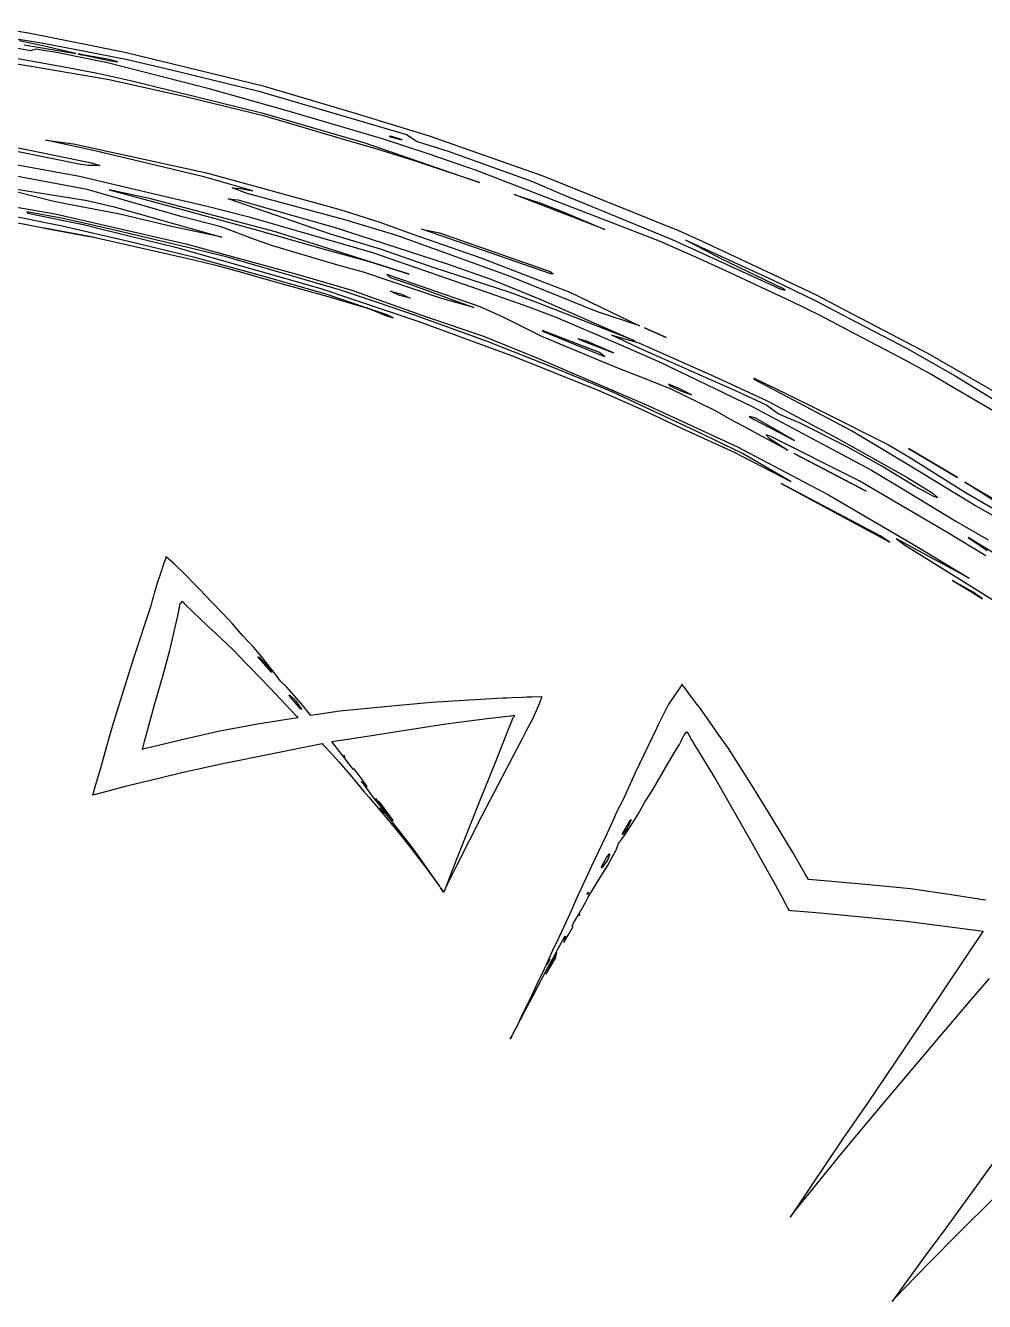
# Model space of a CAD drawing. Extents: x 0 to 153, y 0 to 357.
# Drawn here: x 89.87 to 115.11, y 323.01 to 356.6 of the extents above; entities that cross this region are included whole.
import ezdxf

# ---------------------------------------------------------------- set-up
doc = ezdxf.new("R2010")
doc.units = 0

msp = doc.modelspace()

# ---------------------------------------------------------------- linework, layer by layer
at = {"layer": 'Layer 1'}
for p, q in [((89.9508, 356.393876), (88.66999, 356.595044)), ((91.22076, 356.142134), (89.9508, 356.393876)), ((90.007426, 355.92604), (88.503296, 356.19769)), ((89.192989, 356.317555), (90.2934, 356.135)), ((90.249741, 356.080198), (89.703116, 356.189107)), ((89.835735, 356.089322), (91.193545, 355.85827)), ((91.193545, 355.85827), (90.249741, 356.080198)), ((90.2934, 356.135), (91.3916, 355.929932)), ((90.2934, 356.135), (90.2934, 356.135)), ((92.48787, 355.880658), (91.22076, 356.142134)), ((90.02349, 355.513208), (88.27576, 355.786963)), ((89.135844, 355.826), (90.893074, 355.509065)), ((90.143175, 355.975288), (90.007426, 355.92604)), ((90.733826, 355.875773), (90.143175, 355.975288)), ((92.033296, 355.610024), (90.733826, 355.875773)), ((91.2928, 355.842), (91.24857, 355.844238)), ((91.24857, 355.844238), (91.426776, 355.813442)), ((91.426776, 355.813442), (91.2928, 355.842)), ((91.2928, 355.842), (91.2928, 355.842)), ((91.3916, 355.929932), (92.55689, 355.698168)), ((92.081183, 355.699764), (91.426769, 355.812935)), ((91.426769, 355.812935), (92.110895, 355.666984)), ((92.3026, 355.638), (92.081183, 355.699764)), ((93.74664, 355.576987), (92.48787, 355.880658)), ((92.55689, 355.698168), (93.71499, 355.426349)), ((92.07486, 355.163208), (90.02349, 355.513208)), ((90.893074, 355.509065), (91.769043, 355.336523)), ((94.743476, 354.921555), (92.033296, 355.610024)), ((92.110895, 355.666984), (92.3026, 355.638)), ((92.3026, 355.638), (92.3026, 355.638)), ((93.71499, 355.426349), (96.01736, 354.868904)), ((96.16704, 354.99285), (93.74664, 355.576987)), ((91.769043, 355.336523), (92.634429, 355.143461)), ((94.12005, 354.705006), (92.07486, 355.163208)), ((92.634429, 355.143461), (96.091969, 354.297814)), ((96.16816, 354.212311), (94.12005, 354.705006)), ((96.823876, 354.333551), (94.743476, 354.921555)), ((96.01736, 354.868904), (99.89712, 353.724944)), ((98.55616, 354.283248), (96.16704, 354.99285)), ((96.091969, 354.297814), (98.8059, 353.505861)), ((98.1945, 353.614), (96.16816, 354.212311)), ((99.299626, 353.604481), (96.823876, 354.333551)), ((100.50699, 353.68507), (98.55616, 354.283248)), ((99.479776, 353.679522), (99.449316, 353.672669)), ((99.663, 353.63), (99.479776, 353.679522)), ((99.89712, 353.724944), (100.180471, 353.539482)), ((103.49667, 352.62871), (100.50699, 353.68507)), ((87.015221, 353.406668), (91.297955, 352.626485)), ((89.596979, 353.39481), (91.611509, 352.983418)), ((91.701472, 353.296819), (90.403772, 353.577695)), ((90.403772, 353.577695), (91.137419, 353.480859)), ((91.137419, 353.480859), (94.633699, 352.717244)), ((99.155927, 353.330677), (98.1945, 353.614)), ((98.1945, 353.614), (98.1945, 353.614)), ((98.8059, 353.505861), (101.826769, 352.463764)), ((100.525356, 353.202382), (99.299626, 353.604481)), ((99.449316, 353.672669), (99.627048, 353.616671)), ((99.627048, 353.616671), (99.783943, 353.582584)), ((99.783943, 353.582584), (99.663, 353.63)), ((99.663, 353.63), (99.663, 353.63)), ((100.180471, 353.539482), (100.994168, 353.290895)), ((91.330133, 352.939966), (89.595353, 353.29085)), ((93.133422, 352.950346), (91.701472, 353.296819)), ((100.112959, 353.031454), (99.155927, 353.330677)), ((101.826769, 352.463764), (100.112959, 353.031454)), ((101.743016, 352.774844), (100.525356, 353.202382)), ((100.994168, 353.290895), (103.221158, 352.487036)), ((91.521762, 352.909238), (91.330133, 352.939966)), ((91.5217, 352.909), (91.521762, 352.909238)), ((91.832317, 352.905948), (91.5217, 352.909)), ((91.611509, 352.983418), (91.832317, 352.905948)), ((94.566592, 352.615202), (93.133422, 352.950346)), ((94.633699, 352.717244), (98.085539, 351.772849)), ((106.560606, 350.915284), (101.743016, 352.774844)), ((90.579452, 351.967665), (88.937002, 352.393233)), ((88.937002, 352.393233), (91.4941, 351.989)), ((91.49463, 352.280572), (89.47813, 352.657604)), ((91.297955, 352.626485), (93.518095, 352.106181)), ((94.5666, 352.615), (94.566592, 352.615202)), ((95.856381, 352.244525), (94.5666, 352.615)), ((103.221158, 352.487036), (103.986146, 352.157624)), ((106.439, 351.447), (103.49667, 352.62871)), ((87.185626, 352.240569), (90.65772, 351.636911)), ((93.0801, 351.82563), (91.49463, 352.280572)), ((93.16929, 352.030071), (92.0772, 352.270524)), ((92.0772, 352.270524), (93.99385, 351.748727)), ((96.45345, 351.164245), (93.16929, 352.030071)), ((93.518095, 352.106181), (94.623215, 351.847081)), ((97.900834, 351.104945), (95.207534, 352.034776)), ((95.207534, 352.034776), (95.46104, 352.007471)), ((95.705243, 352.175772), (95.309621, 352.326606)), ((95.309621, 352.326606), (95.529884, 352.308934)), ((95.46104, 352.007471), (98.02627, 351.281726)), ((95.529884, 352.308934), (95.856381, 352.244525)), ((98.275823, 351.479127), (95.705243, 352.175772)), ((103.53241, 351.837784), (102.73452, 352.14454)), ((102.73452, 352.14454), (103.434456, 351.917899)), ((103.986146, 352.157624), (106.895506, 350.963094)), ((90.867239, 351.519005), (89.910272, 351.695007)), ((89.910272, 351.695007), (89.93795, 351.653184)), ((90.966661, 351.893587), (90.579452, 351.967665)), ((92.309141, 351.638458), (90.966661, 351.893587)), ((91.4941, 351.989), (92.209431, 351.81829)), ((91.4941, 351.989), (91.4941, 351.989)), ((92.209431, 351.81829), (95.039961, 351.025726)), ((93.961429, 351.57163), (93.0801, 351.82563)), ((93.99385, 351.748727), (95.9159, 351.228)), ((94.623215, 351.847081), (95.720395, 351.570887)), ((98.085539, 351.772849), (98.285522, 351.711627)), ((98.285522, 351.711627), (99.173836, 351.424511)), ((103.434456, 351.917899), (104.040502, 351.683457)), ((105.118082, 351.228614), (103.532, 351.838)), ((103.532, 351.838), (103.53241, 351.837784)), ((104.040502, 351.683457), (105.118082, 351.228614)), ((88.530831, 351.620566), (90.389471, 351.261475)), ((90.83805, 351.312962), (89.22022, 351.633758)), ((89.93795, 351.653184), (90.913843, 351.455679)), ((90.65772, 351.636911), (94.093046, 350.850539)), ((92.228299, 351.206755), (90.867239, 351.519005)), ((90.913843, 351.455679), (91.401651, 351.356876)), ((91.401651, 351.356876), (91.884918, 351.237451)), ((93.676451, 351.316745), (92.309141, 351.638458)), ((95.026589, 351.298826), (93.961429, 351.57163)), ((95.720395, 351.570887), (99.009165, 350.622232)), ((99.648353, 351.063496), (98.275823, 351.479127)), ((99.173836, 351.424511), (100.063713, 351.107011)), ((107.070627, 351.192514), (106.439, 351.447)), ((90.389471, 351.261475), (90.374412, 351.257405)), ((90.374412, 351.257405), (90.471146, 351.240717)), ((90.471146, 351.240717), (90.418232, 351.254182)), ((90.418232, 351.254182), (91.564192, 351.045417)), ((91.5083, 351.051), (90.47109, 351.240738)), ((90.47109, 351.240738), (91.5083, 351.051)), ((92.5868, 350.913), (90.83805, 351.312962)), ((91.5083, 351.051), (91.5083, 351.051)), ((91.564192, 351.045417), (91.508363, 351.050979)), ((91.508363, 351.050979), (91.623278, 351.028661)), ((91.623278, 351.028661), (91.591669, 351.042668)), ((91.591669, 351.042668), (94.300909, 350.42432)), ((91.884918, 351.237451), (93.816828, 350.758221)), ((94.180219, 350.746149), (92.228299, 351.206755)), ((95.039961, 351.025726), (93.676451, 351.316745)), ((95.860298, 350.979554), (95.026589, 351.298826)), ((95.9159, 351.228), (97.89075, 350.662822)), ((95.9159, 351.228), (95.9159, 351.228)), ((99.97313, 350.045515), (96.45345, 351.164245)), ((99.214684, 350.704644), (97.900834, 351.104945)), ((98.02627, 351.281726), (100.97504, 350.319913)), ((102.582133, 350.008746), (99.648353, 351.063496)), ((100.063713, 351.107011), (101.856013, 350.482578)), ((103.704719, 350.060345), (100.306259, 351.235405)), ((100.306259, 351.235405), (100.769, 351.139)), ((100.769, 351.139), (100.7687, 351.138799)), ((100.7687, 351.138799), (103.67867, 350.116239)), ((107.690652, 350.907772), (107.070627, 351.192514)), ((94.329876, 350.490389), (92.5868, 350.913)), ((93.816828, 350.758221), (97.642247, 349.669081)), ((94.093046, 350.850539), (97.010406, 350.053228)), ((95.155296, 350.509876), (94.180219, 350.746149)), ((96.350142, 350.805793), (95.860298, 350.979554)), ((98.093942, 350.284029), (96.350142, 350.805793)), ((97.89075, 350.662822), (98.92058, 350.378997)), ((100.572634, 350.230841), (99.214684, 350.704644)), ((107.436101, 350.535063), (106.560606, 350.915284)), ((106.895506, 350.963094), (109.757516, 349.654294)), ((108.200079, 350.446045), (107.255259, 350.947796)), ((107.255259, 350.947796), (109.551379, 349.892366)), ((109.696972, 349.968173), (107.690652, 350.907772)), ((94.300909, 350.42432), (94.88396, 350.286376)), ((96.059896, 350.017568), (94.329876, 350.490389)), ((96.1183, 350.229), (95.155296, 350.509876)), ((98.92058, 350.378997), (99.97313, 350.045515)), ((99.009165, 350.622232), (102.246305, 349.500662)), ((100.97504, 350.319913), (102.12405, 349.921102)), ((101.856013, 350.482578), (104.202743, 349.57717)), ((108.303522, 350.134353), (107.436101, 350.535063)), ((109.805079, 349.676815), (108.200079, 350.446045)), ((94.88396, 350.286376), (95.458736, 350.124993)), ((95.458736, 350.124993), (96.603466, 349.801849)), ((97.786466, 349.523722), (96.059896, 350.017568)), ((98.140384, 349.635268), (96.1183, 350.229)), ((97.010406, 350.053228), (98.460466, 349.626841)), ((98.772169, 350.098225), (98.093942, 350.284029)), ((99.444969, 349.872704), (98.772169, 350.098225)), ((101.844401, 349.193907), (99.384931, 350.044098)), ((99.384931, 350.044098), (99.474136, 349.963814)), ((102.633094, 349.567097), (100.572634, 350.230841)), ((104.905323, 349.064262), (102.582133, 350.008746)), ((103.67867, 350.116239), (103.759123, 350.06177)), ((103.759123, 350.06177), (103.704719, 350.060345)), ((110.038092, 349.330867), (108.303522, 350.134353)), ((96.603466, 349.801849), (97.746106, 349.486209)), ((97.642247, 349.669081), (100.199128, 348.814343)), ((100.794369, 349.417285), (99.444969, 349.872704)), ((99.474136, 349.963814), (100.011806, 349.775603)), ((100.011806, 349.775603), (101.677326, 349.175421)), ((102.12405, 349.921102), (103.43465, 349.382213)), ((109.551379, 349.892366), (110.661719, 349.352628)), ((110.697622, 349.494269), (109.696972, 349.968173)), ((109.757516, 349.654294), (109.864628, 349.624785)), ((109.864628, 349.624785), (109.805079, 349.676815)), ((97.746106, 349.486209), (98.811136, 349.176366)), ((98.811136, 349.176366), (97.786466, 349.523722)), ((99.141704, 349.307007), (98.140384, 349.635268)), ((98.460466, 349.626841), (99.880606, 349.118884)), ((99.720214, 349.488906), (99.482719, 349.599311)), ((99.482719, 349.599311), (99.7504, 349.533)), ((99.995967, 349.417035), (99.720214, 349.488906)), ((99.7504, 349.533), (99.995967, 349.417035)), ((99.7504, 349.533), (99.7504, 349.533)), ((101.677326, 349.175421), (100.794369, 349.417285)), ((102.246305, 349.500662), (102.967947, 349.241833)), ((103.374, 349.287), (102.633094, 349.567097)), ((103.43465, 349.382213), (105.91216, 348.298493)), ((104.202743, 349.57717), (106.035133, 348.693705)), ((110.79209, 348.957532), (110.038092, 349.330867)), ((110.661719, 349.352628), (111.763179, 348.775986)), ((111.67772, 348.97885), (110.697622, 349.494269)), ((98.881365, 349.154681), (98.811018, 349.176559)), ((98.811018, 349.176559), (98.844868, 349.160958)), ((98.844868, 349.160958), (98.9697, 349.119)), ((98.9697, 349.119), (98.881365, 349.154681)), ((99.392157, 348.976486), (98.969738, 349.1185)), ((98.969738, 349.1185), (99.37642, 348.954168)), ((100.136254, 348.957958), (99.141704, 349.307007)), ((99.5494, 348.898), (99.392157, 348.976486)), ((99.880606, 349.118884), (100.451651, 348.921075)), ((102.442647, 348.920902), (101.844401, 349.193907)), ((102.967947, 349.241833), (103.814613, 348.926873)), ((105.91216, 348.298493), (103.374, 349.287)), ((103.374, 349.287), (103.374, 349.287)), ((106.016343, 348.701042), (104.905323, 349.064262)), ((113.63907, 347.94987), (111.67772, 348.97885)), ((99.37642, 348.954168), (99.5494, 348.898)), ((99.5494, 348.898), (99.5494, 348.898)), ((102.003924, 348.287938), (100.136254, 348.957958)), ((100.199128, 348.814343), (102.731588, 347.884512)), ((100.451651, 348.921075), (101.926481, 348.414269)), ((103.461747, 348.410362), (102.442647, 348.920902)), ((103.814613, 348.926873), (105.456993, 348.222326)), ((106.035133, 348.693705), (106.016343, 348.701042)), ((106.733, 348.383), (106.162912, 348.637996)), ((106.162912, 348.637996), (106.733, 348.383)), ((111.537678, 348.567168), (110.79209, 348.957532)), ((111.763179, 348.775986), (113.076009, 348.093486)), ((101.926481, 348.414269), (103.372541, 347.831455)), ((104.951567, 347.781724), (103.461747, 348.410362)), ((104.980039, 347.986011), (103.483169, 348.567538)), ((103.483169, 348.567538), (103.485, 348.548)), ((103.485, 348.548), (105.11449, 347.884665)), ((103.485, 348.548), (103.485, 348.548)), ((104.64, 348.287), (104.422923, 348.349919)), ((104.422923, 348.349919), (104.576709, 348.276995)), ((106.022706, 348.105192), (105.308865, 348.439794)), ((105.308865, 348.439794), (106.015583, 348.245851)), ((106.733, 348.383), (106.733, 348.383)), ((113.022878, 347.781761), (111.537678, 348.567168)), ((103.850764, 347.560056), (102.003924, 348.287938)), ((104.576709, 348.276995), (105.349975, 347.976683)), ((105.349975, 347.976683), (104.64, 348.287)), ((104.64, 348.287), (104.64, 348.287)), ((105.11449, 347.884665), (104.980039, 347.986011)), ((105.456993, 348.222326), (106.582193, 347.731057)), ((106.015583, 348.245851), (108.088043, 347.319683)), ((108.625636, 346.950452), (106.022706, 348.105192)), ((113.076009, 348.093486), (114.345969, 347.375406)), ((102.731588, 347.884512), (104.960747, 346.991212)), ((103.372541, 347.831455), (106.235911, 346.601585)), ((105.50823, 347.558882), (104.951567, 347.781724)), ((106.582193, 347.731057), (109.001433, 346.567567)), ((113.666237, 347.439321), (113.022878, 347.781761)), ((115.5585, 346.84377), (113.63907, 347.94987)), ((104.592079, 347.253605), (103.850764, 347.560056)), ((106.009473, 347.366567), (105.50823, 347.558882)), ((106.850574, 347.035628), (106.009473, 347.366567)), ((108.088043, 347.319683), (109.396743, 346.712073)), ((109.054576, 347.274709), (109.052948, 347.312086)), ((109.052948, 347.312086), (109.942484, 346.886346)), ((114.294672, 347.070767), (113.666237, 347.439321)), ((114.345969, 347.375406), (116.919129, 345.789636)), ((105.332443, 346.946646), (104.592079, 347.253605)), ((104.960747, 346.991212), (106.057657, 346.504661)), ((107.097326, 347.034484), (106.793827, 347.154112)), ((106.793827, 347.154112), (106.836887, 347.113788)), ((106.836887, 347.113788), (107.142168, 346.968887)), ((108.017624, 346.45685), (106.850574, 347.035628)), ((107.407, 346.875), (107.097326, 347.034484)), ((107.142168, 346.968887), (107.407, 346.875)), ((109.941941, 346.811659), (109.054576, 347.274709)), ((115.550322, 346.331151), (114.294672, 347.070767)), ((106.057, 346.602208), (105.332443, 346.946646)), ((107.407, 346.875), (107.407, 346.875)), ((109.360915, 346.612257), (108.625636, 346.950452)), ((109.396743, 346.712073), (111.236323, 345.730451)), ((111.611591, 345.923546), (109.941941, 346.811659)), ((109.942484, 346.886346), (110.824764, 346.443037)), ((107.507, 345.927), (106.057, 346.602208)), ((106.057657, 346.504661), (107.143367, 345.997584)), ((106.235911, 346.601585), (108.611871, 345.501655)), ((108.522801, 346.168343), (108.017624, 346.45685)), ((109.081, 346.271), (108.922535, 346.3038)), ((108.922535, 346.3038), (109.05659, 346.220124)), ((109.001433, 346.567567), (111.368583, 345.301067)), ((109.687477, 346.375134), (109.360915, 346.612257)), ((110.27738, 346.11488), (109.687477, 346.375134)), ((110.824764, 346.443037), (112.590814, 345.554038)), ((107.143367, 345.997584), (108.529938, 345.360671)), ((108.829692, 346.014422), (108.522801, 346.168343)), ((109.150296, 345.841033), (108.829692, 346.014422)), ((109.05659, 346.220124), (110.11653, 345.675771)), ((110.11653, 345.675771), (109.081, 346.271)), ((109.081, 346.271), (109.081, 346.271)), ((111.51859, 345.492688), (110.27738, 346.11488)), ((108.747897, 345.327093), (107.507, 345.927)), ((107.507, 345.927), (107.507, 345.927)), ((109.942493, 345.415462), (109.150296, 345.841033)), ((109.476381, 345.78561), (109.36575, 345.822683)), ((109.36575, 345.822683), (109.445932, 345.732767)), ((109.445932, 345.732767), (109.942493, 345.415462)), ((111.818771, 344.60964), (109.476381, 345.78561)), ((111.236323, 345.730451), (113.053583, 344.715581)), ((113.152011, 345.002467), (111.611591, 345.923546)), ((108.529938, 345.360671), (110.017517, 344.589576)), ((108.611871, 345.501655), (111.011522, 344.24258)), ((110.017517, 344.589576), (108.747897, 345.327093)), ((112, 344.335), (110.10472, 345.325103)), ((110.10472, 345.325103), (112, 344.335)), ((111.368583, 345.301067), (112.138998, 344.888724)), ((112.412737, 344.99633), (111.51859, 345.492688)), ((112.590814, 345.554038), (113.123395, 345.242905)), ((114.40708, 344.69868), (113.1165, 345.46272)), ((113.1165, 345.46272), (114.407, 344.699)), ((113.291557, 344.459778), (112.412737, 344.99633)), ((113.123395, 345.242905), (114.585605, 344.323014)), ((114.881091, 343.955247), (113.152011, 345.002467)), ((114.105051, 343.26903), (111.818771, 344.60964)), ((112.138998, 344.888724), (112.883567, 344.443855)), ((113.053583, 344.715581), (113.753448, 344.284244)), ((114.407, 344.699), (114.40708, 344.69868)), ((109.764, 344.54), (112.61929, 342.99103)), ((112.367754, 343.16303), (109.764, 344.54)), ((109.764, 344.54), (109.764, 344.54)), ((112, 344.335), (112, 344.335)), ((112.883567, 344.443855), (114.363487, 343.550758)), ((113.7852, 344.1999), (113.291557, 344.459778)), ((113.753448, 344.284244), (113.887424, 344.16275)), ((114.585605, 344.323014), (115.342807, 343.880518)), ((116.130801, 343.586336), (114.598791, 344.578033)), ((114.598791, 344.578033), (115.414929, 344.104538)), ((111.011522, 344.24258), (113.332521, 342.880735)), ((113.786, 344.2), (113.7852, 344.1999)), ((113.887424, 344.16275), (113.786, 344.2)), ((115.59229, 343.552742), (114.881091, 343.955247)), ((115.154681, 342.634761), (114.105051, 343.26903)), ((114.363487, 343.550758), (115.211643, 343.053215)), ((112.61929, 342.99103), (112.367754, 343.16303)), ((113.780168, 342.548337), (112.799054, 343.079293)), ((112.799054, 343.079293), (113.007785, 342.924556)), ((115.936833, 342.348387), (114.687703, 343.11521)), ((114.687703, 343.11521), (115.185689, 342.775858)), ((93.565485, 342.596211), (93.555853, 342.556254)), ((93.574102, 342.613881), (93.565485, 342.596211)), ((93.578307, 342.610116), (93.574102, 342.613881)), ((93.586855, 342.602587), (93.578307, 342.610116)), ((93.655232, 342.541195), (93.586855, 342.602587)), ((113.007785, 342.924556), (115.566495, 341.339936)), ((113.332521, 342.880735), (114.709931, 342.044994)), ((93.504568, 342.413867), (93.422419, 342.170267)), ((93.555853, 342.556254), (93.504568, 342.413867)), ((93.79362, 342.413732), (93.655232, 342.541195)), ((94.069633, 342.149747), (93.79362, 342.413732)), ((114.709931, 342.044994), (113.780168, 342.548337)), ((93.422419, 342.170267), (93.340676, 341.911879)), ((94.342471, 341.868225), (94.069633, 342.149747)), ((114.818, 341.677), (114.27185, 341.989112)), ((114.27185, 341.989112), (114.753352, 341.692296)), ((93.260561, 341.644536), (93.230239, 341.539798)), ((93.340676, 341.911879), (93.260561, 341.644536)), ((94.476651, 341.730218), (94.342471, 341.868225)), ((94.584849, 341.619951), (94.476651, 341.730218)), ((95.235263, 340.938334), (94.584849, 341.619951)), ((114.753352, 341.692296), (115.062549, 341.504695)), ((115.062549, 341.504695), (114.818, 341.677)), ((114.818, 341.677), (114.818, 341.677)), ((93.16878, 341.320416), (92.726216, 339.969356)), ((93.207515, 341.457717), (93.16878, 341.320416)), ((93.230239, 341.539798), (93.207515, 341.457717)), ((93.879037, 341.053361), (93.944566, 341.378263)), ((93.944566, 341.378263), (93.945855, 341.382739)), ((93.945855, 341.382739), (93.947687, 341.387049)), ((93.947687, 341.387049), (93.950806, 341.392411)), ((93.950806, 341.392411), (93.958948, 341.400821)), ((93.958948, 341.400821), (93.98209, 341.402232)), ((93.98209, 341.402232), (93.9884, 341.411018)), ((93.9884, 341.411018), (93.988874, 341.42906)), ((93.988874, 341.42906), (93.988942, 341.439068)), ((93.988942, 341.439068), (93.994369, 341.437092)), ((93.994369, 341.437092), (94.008819, 341.42895)), ((94.008819, 341.42895), (94.016552, 341.424373)), ((94.016552, 341.424373), (94.020554, 341.421929)), ((94.020554, 341.421929), (94.023941, 341.417351)), ((94.023941, 341.417351), (94.038252, 341.397917)), ((94.038252, 341.397917), (94.045985, 341.38774)), ((94.045985, 341.38774), (94.049922, 341.382516)), ((94.049922, 341.382516), (94.060435, 341.372173)), ((94.060435, 341.372173), (94.078886, 341.354675)), ((94.078886, 341.354675), (94.664449, 340.796962)), ((93.78169, 340.639392), (93.879037, 341.053361)), ((95.320057, 340.844684), (95.235263, 340.938334)), ((93.693978, 340.259442), (93.78169, 340.639392)), ((94.664449, 340.796962), (95.010888, 340.468362)), ((95.587942, 340.538609), (95.320057, 340.844684)), ((93.671592, 340.156092), (93.693978, 340.259442)), ((95.010888, 340.468362), (95.354682, 340.144038)), ((95.880725, 340.226833), (95.587942, 340.538609)), ((92.726216, 339.969356), (92.278767, 338.540926)), ((93.48355, 339.467826), (93.671592, 340.156092)), ((95.354682, 340.144038), (95.675004, 339.808476)), ((96.040886, 340.03611), (95.880725, 340.226833)), ((95.99689, 339.96076), (95.987257, 339.981043)), ((95.987257, 339.981043), (96.0219, 339.964)), ((96.327321, 339.582371), (95.99689, 339.96076)), ((96.0219, 339.964), (96.02199, 339.96418)), ((96.02199, 339.96418), (96.202841, 339.767189)), ((96.372943, 339.618004), (96.040886, 340.03611)), ((95.675004, 339.808476), (95.79711, 339.684541)), ((95.79711, 339.684541), (96.307915, 339.159487)), ((96.202841, 339.767189), (96.350587, 339.586237)), ((96.352963, 339.56161), (96.327321, 339.582371)), ((96.350587, 339.586237), (96.352963, 339.56161)), ((96.492676, 339.461743), (96.372943, 339.618004)), ((93.280246, 338.746083), (93.48355, 339.467826)), ((96.583915, 339.334856), (96.492676, 339.461743)), ((96.747197, 339.17717), (96.583915, 339.334856)), ((107.146388, 339.245858), (107.128208, 339.215398)), ((107.150864, 339.253557), (107.146388, 339.245858)), ((107.153309, 339.256066), (107.150864, 339.253557)), ((107.15663, 339.251387), (107.153309, 339.256066)), ((107.169996, 339.232732), (107.15663, 339.251387)), ((107.223449, 339.158756), (107.169996, 339.232732)), ((96.307915, 339.159487), (97.01165, 338.405184)), ((96.939782, 338.96379), (96.747197, 339.17717)), ((96.88134, 338.873285), (96.80387, 338.979313)), ((96.80387, 338.979313), (96.838197, 338.96249)), ((96.838197, 338.96249), (96.971019, 338.833797)), ((97.124499, 338.744272), (96.939782, 338.96379)), ((102.679332, 338.897648), (102.545356, 338.891882)), ((102.945995, 338.908841), (102.679332, 338.897648)), ((103.074124, 338.91251), (102.945995, 338.908841)), ((103.199484, 338.915225), (103.074124, 338.91251)), ((103.448917, 338.920347), (103.199484, 338.915225)), ((103.464439, 338.920652), (103.448917, 338.920347)), ((103.452092, 338.886224), (103.461182, 338.909696)), ((103.461182, 338.909696), (103.46342, 338.915564)), ((103.46342, 338.915564), (103.464574, 338.918482)), ((103.464574, 338.918482), (103.464439, 338.920652)), ((107.128208, 339.215398), (106.823761, 338.762897)), ((107.330293, 339.013654), (107.223449, 339.158756)), ((107.547231, 338.729657), (107.330293, 339.013654)), ((93.005034, 337.748586), (93.280246, 338.746083)), ((97.064632, 338.658822), (96.88134, 338.873285)), ((96.971019, 338.833797), (97.139455, 338.598644)), ((97.095567, 338.624089), (97.064632, 338.658822)), ((97.140677, 338.586836), (97.095567, 338.624089)), ((97.382345, 338.428155), (97.124499, 338.744272)), ((97.139455, 338.598644), (97.1405, 338.587)), ((97.1405, 338.587), (97.140677, 338.586836)), ((99.515649, 338.682507), (98.142369, 338.543036)), ((100.559719, 338.771339), (99.515649, 338.682507)), ((102.276519, 338.88269), (100.559719, 338.771339)), ((102.433017, 338.887372), (102.276519, 338.88269)), ((102.478128, 338.888933), (102.433017, 338.887372)), ((102.545356, 338.891882), (102.478128, 338.888933)), ((103.325645, 338.560577), (103.397755, 338.745974)), ((103.397755, 338.745974), (103.433979, 338.83935)), ((103.433979, 338.83935), (103.452092, 338.886224)), ((106.76196, 338.658735), (106.699958, 338.537241)), ((106.793165, 338.716091), (106.76196, 338.658735)), ((106.808428, 338.741903), (106.793165, 338.716091)), ((106.823761, 338.762897), (106.808428, 338.741903)), ((107.618529, 338.636383), (107.547231, 338.729657)), ((107.690707, 338.537512), (107.618529, 338.636383)), ((92.278767, 338.540926), (92.165345, 338.165215)), ((97.03085, 338.37305), (95.97816, 338.203799)), ((97.01165, 338.405184), (97.040208, 338.374487)), ((97.040208, 338.374487), (97.03085, 338.37305)), ((98.142369, 338.543036), (97.382345, 338.428155)), ((100.93291, 338.21257), (102.02107, 338.35757)), ((102.02107, 338.35757), (102.565115, 338.415332)), ((102.565115, 338.415332), (102.629015, 338.421846)), ((102.663619, 338.275254), (102.57957, 338.063266)), ((102.629015, 338.421846), (102.638718, 338.422591)), ((102.638718, 338.422591), (102.659408, 338.424084)), ((102.659408, 338.424084), (102.712183, 338.434292)), ((102.684647, 338.328199), (102.663619, 338.275254)), ((102.695089, 338.354383), (102.684647, 338.328199)), ((102.699227, 338.359675), (102.695089, 338.354383)), ((102.715643, 338.380432), (102.699227, 338.359675)), ((102.712183, 338.434292), (102.72704, 338.437718)), ((102.730093, 338.400208), (102.715643, 338.380432)), ((102.72704, 338.437718), (102.734637, 338.439411)), ((102.732873, 338.418552), (102.730093, 338.400208)), ((102.735043, 338.435917), (102.732873, 338.418552)), ((102.734637, 338.439411), (102.735043, 338.435917)), ((103.133395, 338.17028), (103.231349, 338.365547)), ((103.231349, 338.365547), (103.280738, 338.464011)), ((103.280738, 338.464011), (103.325645, 338.560577)), ((106.576429, 338.290689), (106.515173, 338.167533)), ((106.699958, 338.537241), (106.576429, 338.290689)), ((107.833636, 338.334716), (107.690707, 338.537512)), ((107.974939, 338.13002), (107.833636, 338.334716)), ((92.165345, 338.165215), (92.049352, 337.773697)), ((94.94488, 338.015588), (93.91465, 337.777144)), ((95.97816, 338.203799), (94.94488, 338.015588)), ((98.69954, 337.866267), (100.93291, 338.21257)), ((102.57957, 338.063266), (102.243985, 337.215313)), ((102.952, 337.827), (103.070917, 338.051366)), ((103.070917, 338.051366), (103.133395, 338.17028)), ((106.478947, 338.092507), (105.921742, 336.920637)), ((106.494074, 338.12422), (106.478947, 338.092507)), ((106.515173, 338.167533), (106.494074, 338.12422)), ((107.17625, 337.854588), (107.20515, 337.905498)), ((107.20515, 337.905498), (107.22048, 337.927274)), ((107.22048, 337.927274), (107.236284, 337.947286)), ((107.236284, 337.947286), (107.265658, 337.9887)), ((107.265658, 337.9887), (107.272714, 337.999825)), ((107.272714, 337.999825), (107.276174, 338.005591)), ((107.276174, 338.005591), (107.280717, 338.000909)), ((107.280717, 338.000909), (107.30012, 337.972012)), ((107.30012, 337.972012), (107.332883, 337.922118)), ((107.332883, 337.922118), (107.404384, 337.793941)), ((108.045495, 338.027926), (107.974939, 338.13002)), ((108.080905, 337.977016), (108.045495, 338.027926)), ((108.103835, 337.944893), (108.080905, 337.977016)), ((108.384677, 337.551758), (108.103835, 337.944893)), ((92.049352, 337.773697), (91.842791, 337.04456)), ((92.94995, 337.542397), (92.96786, 337.610675)), ((93.026006, 337.560849), (92.963054, 337.545109)), ((92.96786, 337.610675), (93.005034, 337.748586)), ((93.15225, 337.591953), (93.026006, 337.560849)), ((93.405403, 337.653954), (93.15225, 337.591953)), ((93.91465, 337.777144), (93.405403, 337.653954)), ((95.064742, 337.172443), (97.679762, 337.694613)), ((97.679762, 337.694613), (97.700722, 337.671073)), ((97.700722, 337.671073), (97.786944, 337.57919)), ((97.786944, 337.57919), (98.127685, 337.201309)), ((97.939234, 337.745214), (98.69954, 337.866267)), ((97.957482, 337.722636), (97.939234, 337.745214)), ((98.259149, 337.329286), (97.957482, 337.722636)), ((102.714501, 337.377903), (102.952, 337.827)), ((106.985815, 337.505474), (107.0829, 337.671536)), ((107.0829, 337.671536), (107.127874, 337.756767)), ((107.127874, 337.756767), (107.149174, 337.800181)), ((107.149174, 337.800181), (107.152295, 337.811614)), ((107.152295, 337.811614), (107.154271, 337.821957)), ((107.154271, 337.821957), (107.17625, 337.854588)), ((107.404384, 337.793941), (107.419906, 337.765755)), ((107.419906, 337.765755), (107.421806, 337.762295)), ((107.421806, 337.762295), (107.42574, 337.755785)), ((107.42574, 337.755785), (107.439919, 337.733023)), ((107.439919, 337.733023), (107.468341, 337.68754)), ((107.468341, 337.68754), (107.58156, 337.505772)), ((92.94995, 337.537377), (92.94995, 337.542397)), ((92.955716, 337.538023), (92.94995, 337.537377)), ((92.959667, 337.539821), (92.955716, 337.538023)), ((92.959949, 337.544297), (92.959667, 337.539821)), ((92.963054, 337.545109), (92.959949, 337.544297)), ((98.269233, 337.360974), (98.246982, 337.387463)), ((98.246982, 337.387463), (98.2712, 337.351)), ((98.43315, 337.098169), (98.259149, 337.329286)), ((98.288091, 337.33377), (98.269233, 337.360974)), ((98.2712, 337.351), (98.288091, 337.33377)), ((101.896735, 335.796913), (102.714501, 337.377903)), ((106.788615, 337.175655), (106.985815, 337.505474)), ((107.58156, 337.505772), (108.026624, 336.774397)), ((108.459568, 337.442168), (108.384677, 337.551758)), ((108.929185, 336.694918), (108.459568, 337.442168)), ((91.842791, 337.04456), (91.734796, 336.671869)), ((93.4539, 336.800633), (93.990212, 336.928945)), ((93.990212, 336.928945), (95.064742, 337.172443)), ((98.127685, 337.201309), (98.459606, 336.819118)), ((98.50587, 337.014967), (98.43315, 337.098169)), ((98.522016, 337.030097), (98.50587, 337.014967)), ((98.709787, 336.778694), (98.522016, 337.030097)), ((102.243985, 337.215313), (101.815, 336.154)), ((105.921742, 336.920637), (105.759464, 336.571145)), ((106.404051, 336.514488), (106.788615, 337.175655)), ((91.734796, 336.671869), (91.68046, 336.484403)), ((91.690905, 336.356328), (92.537503, 336.579283)), ((92.537503, 336.579283), (93.4539, 336.800633)), ((98.459606, 336.819118), (98.782031, 336.431063)), ((98.868726, 336.562636), (98.709787, 336.778694)), ((98.782711, 336.603434), (98.711074, 336.698949)), ((98.711074, 336.698949), (98.868726, 336.562636)), ((99.034924, 336.276804), (98.782711, 336.603434)), ((105.759464, 336.571145), (105.600999, 336.222431)), ((108.026624, 336.774397), (108.919687, 335.203417)), ((109.408381, 335.912971), (108.929185, 336.694918)), ((91.653256, 336.39035), (91.639622, 336.343236)), ((91.639622, 336.343236), (91.690905, 336.356328)), ((91.68046, 336.484403), (91.653256, 336.39035)), ((98.782031, 336.431063), (98.917568, 336.272087)), ((98.917568, 336.272087), (99.399002, 335.701891)), ((99.18464, 336.08754), (99.034924, 336.276804)), ((99.0846, 336.247), (99.39529, 335.854364)), ((99.2126, 336.123), (99.0846, 336.247)), ((99.0846, 336.247), (99.0846, 336.247)), ((105.600999, 336.222431), (105.429306, 335.886813)), ((106.163979, 336.144148), (106.348899, 336.42637)), ((106.348899, 336.42637), (106.404051, 336.514488)), ((99.267127, 335.97337), (99.18464, 336.08754)), ((99.281105, 335.869352), (99.186202, 335.990236)), ((99.186202, 335.990236), (99.2753, 335.885)), ((99.529958, 335.695558), (99.2126, 336.123)), ((99.37458, 335.826981), (99.267127, 335.97337)), ((99.2753, 335.885), (99.275407, 335.885326)), ((99.275407, 335.885326), (99.302201, 335.846151)), ((101.815, 336.154), (101.212479, 334.62701)), ((105.429306, 335.886813), (105.373003, 335.759415)), ((106.003479, 335.839461), (106.163979, 336.144148)), ((110.058931, 334.843701), (109.408381, 335.912971)), ((99.302201, 335.846151), (99.281105, 335.869352)), ((99.820333, 335.259633), (99.37458, 335.826981)), ((99.39529, 335.854364), (99.520597, 335.691522)), ((99.399002, 335.701891), (99.689544, 335.350259)), ((99.520597, 335.691522), (99.553021, 335.655942)), ((99.553021, 335.655942), (99.529958, 335.695558)), ((101.2369, 334.497543), (101.896735, 335.796913)), ((105.373003, 335.759415), (105.131438, 335.221441)), ((105.590082, 335.324814), (105.790335, 335.680174)), ((105.65575, 335.299859), (105.897857, 335.666719)), ((105.80939, 335.661925), (105.710424, 335.470525)), ((105.790335, 335.680174), (105.806004, 335.692995)), ((105.806004, 335.692995), (105.80939, 335.661925)), ((105.897857, 335.666719), (106.003479, 335.839461)), ((99.689544, 335.350259), (100.001253, 334.969632)), ((100.041409, 334.972613), (99.820333, 335.259633)), ((105.131438, 335.221441), (104.768173, 334.462264)), ((105.563018, 335.165138), (105.65575, 335.299859)), ((105.583774, 335.299476), (105.590082, 335.324814)), ((105.608398, 335.308126), (105.583774, 335.299476)), ((105.710424, 335.470525), (105.608398, 335.308126)), ((108.919687, 335.203417), (109.38016, 334.38989)), ((100.001253, 334.969632), (100.425026, 334.407474)), ((100.307463, 334.603213), (100.041409, 334.972613)), ((105.308564, 334.682654), (105.41683, 334.890773)), ((105.41683, 334.890773), (105.484258, 335.059957)), ((105.484258, 335.059957), (105.563018, 335.165138)), ((100.680496, 334.067883), (100.307463, 334.603213)), ((101.212479, 334.62701), (100.948122, 333.940338)), ((105.191003, 334.620842), (105.046172, 334.423004)), ((105.064149, 334.497883), (105.178449, 334.700645)), ((105.178449, 334.700645), (105.242963, 334.790564)), ((105.189376, 334.477786), (105.308564, 334.682654)), ((105.245946, 334.759562), (105.191, 334.621)), ((105.191, 334.621), (105.191003, 334.620842)), ((105.242963, 334.790564), (105.245946, 334.759562)), ((110.406524, 334.243996), (110.058931, 334.843701)), ((100.425026, 334.407474), (100.465796, 334.353476)), ((100.465796, 334.353476), (100.528204, 334.275019)), ((100.528204, 334.275019), (100.716926, 334.010933)), ((100.984142, 333.993351), (101.2369, 334.497543)), ((104.768173, 334.462264), (104.619817, 334.145741)), ((104.999158, 334.168792), (105.189376, 334.477786)), ((105.03464, 334.418528), (105.046443, 334.463966)), ((105.046172, 334.423004), (105.03464, 334.418528)), ((105.046443, 334.463966), (105.064149, 334.497883)), ((109.38016, 334.38989), (109.608224, 333.985689)), ((110.48087, 334.112481), (110.406524, 334.243996)), ((100.77567, 333.929972), (100.680496, 334.067883)), ((100.716926, 334.010933), (100.77567, 333.929972)), ((100.791, 333.907), (100.836438, 333.841877)), ((100.841865, 333.8347), (100.791, 333.907)), ((100.881193, 333.778611), (100.984142, 333.993351)), ((100.948122, 333.940338), (100.881193, 333.778611)), ((104.619817, 334.145741), (104.41936, 333.709426)), ((104.683244, 333.653), (104.999158, 334.168792)), ((109.608224, 333.985689), (109.784599, 333.660787)), ((110.48372, 334.113159), (110.48087, 334.112481)), ((110.99663, 334.071373), (110.48372, 334.113159)), ((112.0738, 333.974774), (110.99663, 334.071373)), ((113.164, 333.866), (112.0738, 333.974774)), ((114.24716, 333.715774), (113.164, 333.866)), ((113.164, 333.866), (113.164, 333.866)), ((100.836438, 333.841877), (100.87653, 333.785029)), ((100.87653, 333.785029), (100.841865, 333.8347)), ((104.37581, 333.614421), (104.205608, 333.23308)), ((104.41936, 333.709426), (104.37581, 333.614421)), ((104.417257, 333.176205), (104.623209, 333.531362)), ((104.623209, 333.531362), (104.683244, 333.653)), ((104.657394, 333.726198), (104.689954, 333.78525)), ((104.65937, 333.71886), (104.657394, 333.726198)), ((104.691109, 333.777314), (104.65937, 333.71886)), ((104.689954, 333.78525), (104.691109, 333.777314)), ((109.784599, 333.660787), (109.889066, 333.457821)), ((114.79046, 333.626942), (114.24716, 333.715774)), ((114.92688, 333.603538), (114.79046, 333.626942)), ((114.961, 333.59767), (114.92688, 333.603538)), ((115.013494, 333.589057), (114.961, 333.59767)), ((115.148489, 333.567247), (115.013494, 333.589057)), ((104.205608, 333.23308), (104.035747, 332.854691)), ((104.468418, 333.204439), (104.447251, 333.174219)), ((104.456, 333.179), (104.468418, 333.204439)), ((109.889066, 333.457821), (109.941165, 333.355998)), ((109.941165, 333.355998), (109.967146, 333.305021)), ((109.967146, 333.305021), (110.022704, 333.300305)), ((110.022704, 333.300305), (110.473204, 333.266557)), ((110.473204, 333.266557), (110.672712, 333.250143)), ((110.672712, 333.250143), (110.789456, 333.238642)), ((110.789456, 333.238642), (113.065496, 333.015404)), ((104.035747, 332.854691), (103.854487, 332.478771)), ((104.153171, 332.653052), (104.284909, 332.879149)), ((104.259673, 332.886171), (104.296576, 332.968693)), ((104.284909, 332.879149), (104.259673, 332.886171)), ((104.296576, 332.968693), (104.417257, 333.176205)), ((104.440738, 333.155875), (104.456, 333.179)), ((104.447251, 333.174219), (104.440738, 333.155875)), ((113.065496, 333.015404), (114.952766, 332.770686)), ((103.860252, 332.23518), (104.025231, 332.538137)), ((104.025231, 332.538137), (104.074821, 332.624728)), ((104.038662, 332.459583), (104.153171, 332.653052)), ((104.074821, 332.624728), (104.038662, 332.459583)), ((115.073992, 332.743212), (114.031822, 331.202212)), ((114.952766, 332.770686), (115.071889, 332.754777)), ((115.071889, 332.754777), (115.08125, 332.753524)), ((115.08125, 332.753524), (115.073992, 332.743212)), ((103.782583, 332.321356), (103.52216, 331.756415)), ((103.862141, 332.187492), (103.669081, 331.814835)), ((103.767181, 332.055992), (103.860252, 332.23518)), ((103.854487, 332.478771), (103.782583, 332.321356)), ((103.81893, 332.04758), (103.862141, 332.187492)), ((103.5967, 331.656539), (103.81893, 332.04758)), ((103.62521, 331.91537), (103.603366, 331.881182)), ((103.603366, 331.881182), (103.613069, 331.905365)), ((103.613069, 331.905365), (103.672764, 332.019871)), ((103.672764, 332.019871), (103.625, 331.915)), ((103.625, 331.915), (103.62521, 331.91537)), ((103.629271, 331.82026), (103.706199, 331.953421)), ((103.706199, 331.953421), (103.767181, 332.055992)), ((103.349719, 331.278419), (103.629271, 331.82026)), ((103.52216, 331.756415), (103.357994, 331.409671)), ((103.587, 331.662), (103.572212, 331.624792)), ((103.572212, 331.624792), (103.5967, 331.656539)), ((103.669081, 331.814835), (103.587, 331.662)), ((103.357994, 331.409671), (103.178907, 331.033825)), ((103.206043, 331.005141), (103.349719, 331.278419)), ((114.031822, 331.202212), (113.03809, 329.714462)), ((114.696885, 330.86574), (115.242897, 331.507369)), ((103.178907, 331.033825), (102.921334, 330.502226)), ((103.027904, 330.665721), (103.206043, 331.005141)), ((113.809452, 329.82412), (114.696885, 330.86574)), ((102.770125, 330.178998), (103.027904, 330.665721)), ((102.921334, 330.502226), (102.897387, 330.450862)), ((102.703238, 330.053409), (102.770125, 330.178998)), ((102.864621, 330.373798), (102.740686, 330.129284)), ((102.897387, 330.450862), (102.864621, 330.373798)), ((102.660932, 329.972575), (102.634, 329.92)), ((102.634, 329.92), (102.657743, 329.965689)), ((102.634, 329.92), (102.634, 329.92)), ((102.657743, 329.965689), (102.69268, 330.033422)), ((102.69268, 330.033422), (102.660932, 329.972575)), ((102.740686, 330.129284), (102.703238, 330.053409)), ((113.03809, 329.714462), (112.03493, 328.231362)), ((112.517312, 328.2994), (113.809452, 329.82412)), ((112.03493, 328.231362), (111.39883, 327.30516)), ((111.399372, 326.95231), (112.517312, 328.2994)), ((111.39883, 327.30516), (110.497083, 325.9697)), ((110.492336, 325.84281), (111.399372, 326.95231)), ((115.389489, 326.719126), (114.723947, 325.796689)), ((110.497083, 325.9697), (110.097801, 325.368059)), ((110.143453, 325.411679), (110.492336, 325.84281)), ((114.723947, 325.796689), (114.049927, 324.877032)), ((114.440793, 324.816795), (115.346068, 325.706923)), ((109.999336, 325.227215), (110.143453, 325.411679)), ((110.097801, 325.368059), (109.999336, 325.227215)), ((114.049927, 324.877032), (113.620794, 324.303342)), ((113.659117, 324.026163), (114.440793, 324.816795)), ((113.620794, 324.303342), (113.015764, 323.471535)), ((113.025932, 323.372563), (113.659117, 324.026163)), ((113.015764, 323.471535), (112.749372, 323.09467)), ((112.682866, 323.007645), (112.782674, 323.117872)), ((112.782674, 323.117872), (113.025932, 323.372563)), ((112.749372, 323.09467), (112.682866, 323.007645))]:
    msp.add_line(p, q, dxfattribs=at)

doc.saveas('drawing.dxf')
